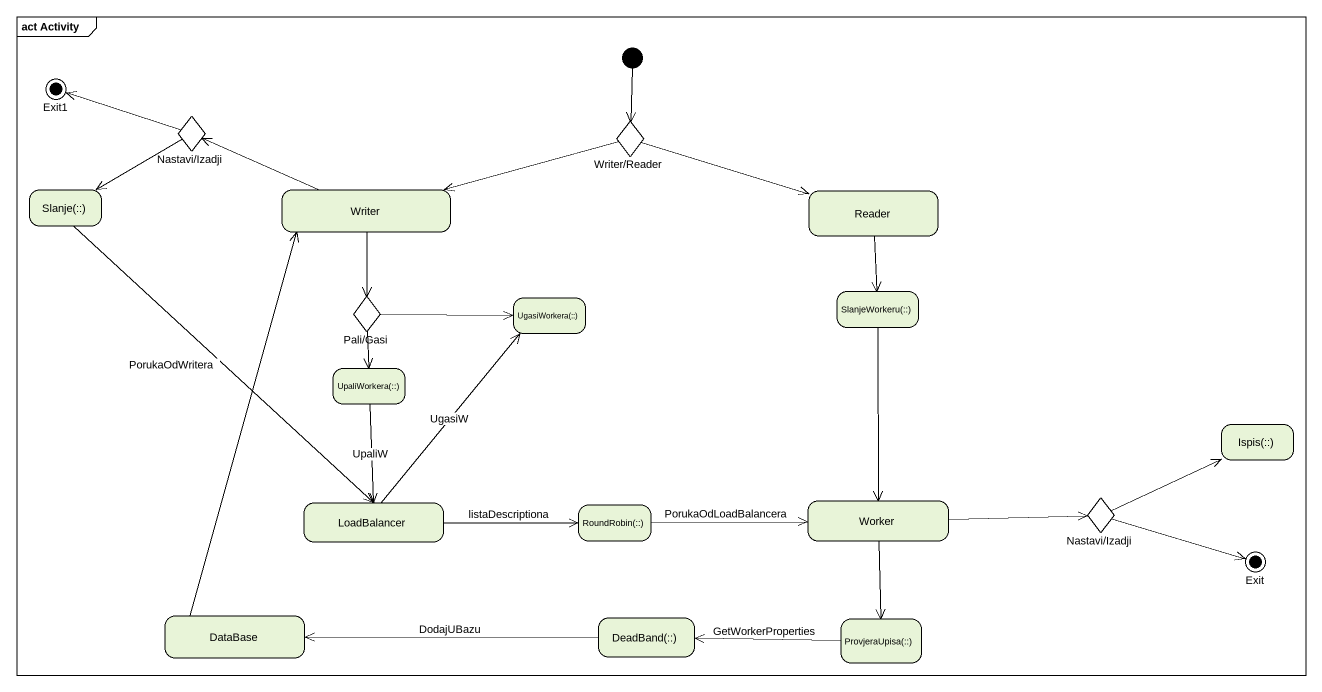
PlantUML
@startuml
mainframe act Activity
hide empty description
state Exit1 <<end>>
state "Nastavi/Izadji" as Nastavi_Izadji <<choice>>
state "Writer/Reader" as Writer_Reader <<choice>>
state "Slanje(::)" as Slanje
state Writer
state Reader
state "Pali/Gasi" as Pali_Gasi <<choice>>
state "UgasiWorkera(::)" as UgasiWorkera
state "SlanjeWorkeru(::)" as SlanjeWorkeru
state "UpaliWorkera(::)" as UpaliWorkera
state "Ispis(::)" as Ispis
state LoadBalancer
state "RoundRobin(::)" as RoundRobin
state Worker
state "Nastavi/Izadji" as Nastavi_Izadji_2 <<choice>>
state Exit <<end>>
state "DataBase" as DataBase_
state "DeadBand(::)" as DeadBand
state "ProvjeraUpisa(::)" as ProvjeraUpisa
[*] --> Writer_Reader
Nastavi_Izadji -left-> Exit1
Nastavi_Izadji -left-> Slanje
Writer_Reader -left-> Writer
Writer_Reader -right-> Reader
Slanje --> LoadBalancer : PorukaOdWritera
Writer -left-> Nastavi_Izadji
Writer --> Pali_Gasi
Reader --> SlanjeWorkeru
Pali_Gasi -right-> UgasiWorkera
Pali_Gasi --> UpaliWorkera
SlanjeWorkeru --> Worker
UpaliWorkera --> LoadBalancer : UpaliW
LoadBalancer -up-> UgasiWorkera : UgasiW
LoadBalancer -right-> RoundRobin : listaDescriptiona
RoundRobin -right-> Worker : PorukaOdLoadBalancera
Worker -right-> Nastavi_Izadji_2
Worker --> ProvjeraUpisa
Nastavi_Izadji_2 -right-> Ispis
Nastavi_Izadji_2 -right-> Exit
DataBase_ -up-> Writer
DeadBand -left-> DataBase_ : DodajUBazu
ProvjeraUpisa -left-> DeadBand : GetWorkerProperties
@enduml
